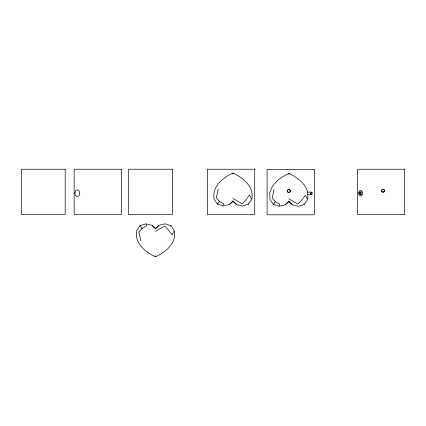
<?xml version="1.0" encoding="UTF-8"?>
<svg xmlns="http://www.w3.org/2000/svg" width="426" height="426" viewBox="0 0 426 426"><rect width="100%" height="100%" fill="white"/><g stroke="black" fill="none" stroke-linecap="round" stroke-linejoin="round"><path stroke-width="0.64" d="M307.838 194.618L307.742 199.24L304.414 204.368L298.402 206.285L292.114 204.725L289.211 202.212L288.833 201.242L285.665 204.23M223.735 205.481L223.847 203.798L219.47 201.482L216.323 197.813L218.229 189.229M279.584 205.742L279.696 204.059L275.324 201.743L272.177 198.074L274.078 189.49M173.803 231.185L172.205 234.928L167.998 229.486L164.66 226.057L155.522 231.339M384.215 191.402L384.215 191.402A1.438 1.4 8.7 0 1 381.52 190.688L381.531 190.582A1.459 1.416 21.6 0 1 383.357 189.32A1.459 1.416 21.6 0 1 384.263 191.37M155.522 228.474L152.242 225.386L145.953 223.826L139.936 225.743L136.608 230.871C134.398 243.022 145.223 252.085 155.176 256.601L155.868 256.601C165.82 252.085 176.646 243.022 174.436 230.871L171.108 225.743L165.091 223.826L158.802 225.386L155.9 227.905L155.522 228.874L152.354 225.886M232.985 200.981L233.363 201.951L236.26 204.464L242.548 206.024L248.566 204.107L251.894 198.985C254.098 186.833 243.278 177.77 233.331 173.26L232.985 173.094L232.649 173.803L233.32 173.803L232.985 173.643M232.985 201.376L229.705 204.464L223.416 206.024L217.404 204.107L214.076 198.985C211.866 186.833 222.691 177.77 232.639 173.26L232.979 173.094M288.833 201.636L285.558 204.725L279.27 206.285L273.252 204.368L269.924 199.24L269.791 192.669L272.48 186.087L277.017 180.938L281.788 177.211L288.487 173.52L289.179 173.52M219.47 201.482L217.404 204.107M275.324 201.743L273.252 204.368M146.272 224.38L146.384 226.057L142.012 228.373L138.865 232.042L140.766 240.626M155.522 228.868L158.69 225.886M229.816 203.969L232.985 200.987L236.153 203.969M170.586 226.233L171.108 225.743M288.833 173.904L288.498 174.064L289.169 174.064L288.833 173.355M155.522 256.218L155.857 256.053L155.186 256.053L155.522 256.766M361.685 191.886L359.784 191.886L359.784 194.357L361.685 194.357M289.179 173.52C297.151 177.392 305.288 183.121 307.663 192.147M288.833 198.777L297.971 204.059L301.31 200.63L305.517 195.193L307.114 198.931M232.985 198.516L242.122 203.798L245.461 200.369L249.668 194.932L251.265 198.67M303.898 203.889L304.414 204.368M248.049 203.628L248.566 204.107M139.936 225.743L142.012 228.373M288.833 201.248L292.002 204.23M358.649 192.967L359.081 194.964L360.242 195.955A1.379 1.379 0 0 0 360.955 195.955C363.112 195.097 363.112 191.295 360.955 190.438A1.379 1.379 0 0 0 360.242 190.438L359.214 191.215L358.649 192.967M310.463 193.266C311.736 197.648 312.684 189.778 310.463 193.266M359.869 193.005C361.142 197.387 362.084 189.517 359.869 193.005M75.029 192.259L74.976 192.579A4.851 4.851 0 0 0 74.976 193.814L75.631 195.603L76.882 196.546A1.677 1.677 0 0 0 77.745 196.546L78.991 195.603L79.646 193.814A4.851 4.851 0 0 0 79.646 192.579L78.991 190.789L77.745 189.847A1.677 1.677 0 0 0 76.882 189.847L75.631 190.789L75.029 192.259M65.173 169.234L21.3 169.234L21.3 214.539L65.173 214.539L65.173 169.234M121.415 169.234L74.156 169.234L74.156 214.539L121.415 214.539L121.415 169.234M172.317 169.234L128.444 169.234L128.444 214.539L172.317 214.539L172.317 169.234M254.727 169.234L207.467 169.234L207.467 214.539L254.727 214.539L254.727 169.234M404.7 169.234L357.441 169.234L357.441 214.539L404.7 214.539L404.7 169.234M314.351 169.495L267.091 169.495L267.091 214.8L314.351 214.8L314.351 169.495M312.008 192.147L307.583 192.147L307.583 194.618L312.008 194.618L312.008 192.147M287.603 191.711L287.555 191.615A1.459 1.416 -21.6 0 1 288.434 189.581A1.459 1.416 -21.6 0 1 290.271 190.843L290.266 190.949A1.438 1.4 -8.7 0 1 287.582 191.721M288.045 192.169A1.432 1.432 0 0 0 290.266 191.061A1.432 1.432 0 0 0 288.194 189.692A1.432 1.432 0 0 0 288.045 192.169M382.223 191.945A1.432 1.432 0 0 0 384.39 190.736A1.432 1.432 0 0 0 382.26 189.464A1.432 1.432 0 0 0 382.223 191.945"/></g></svg>
